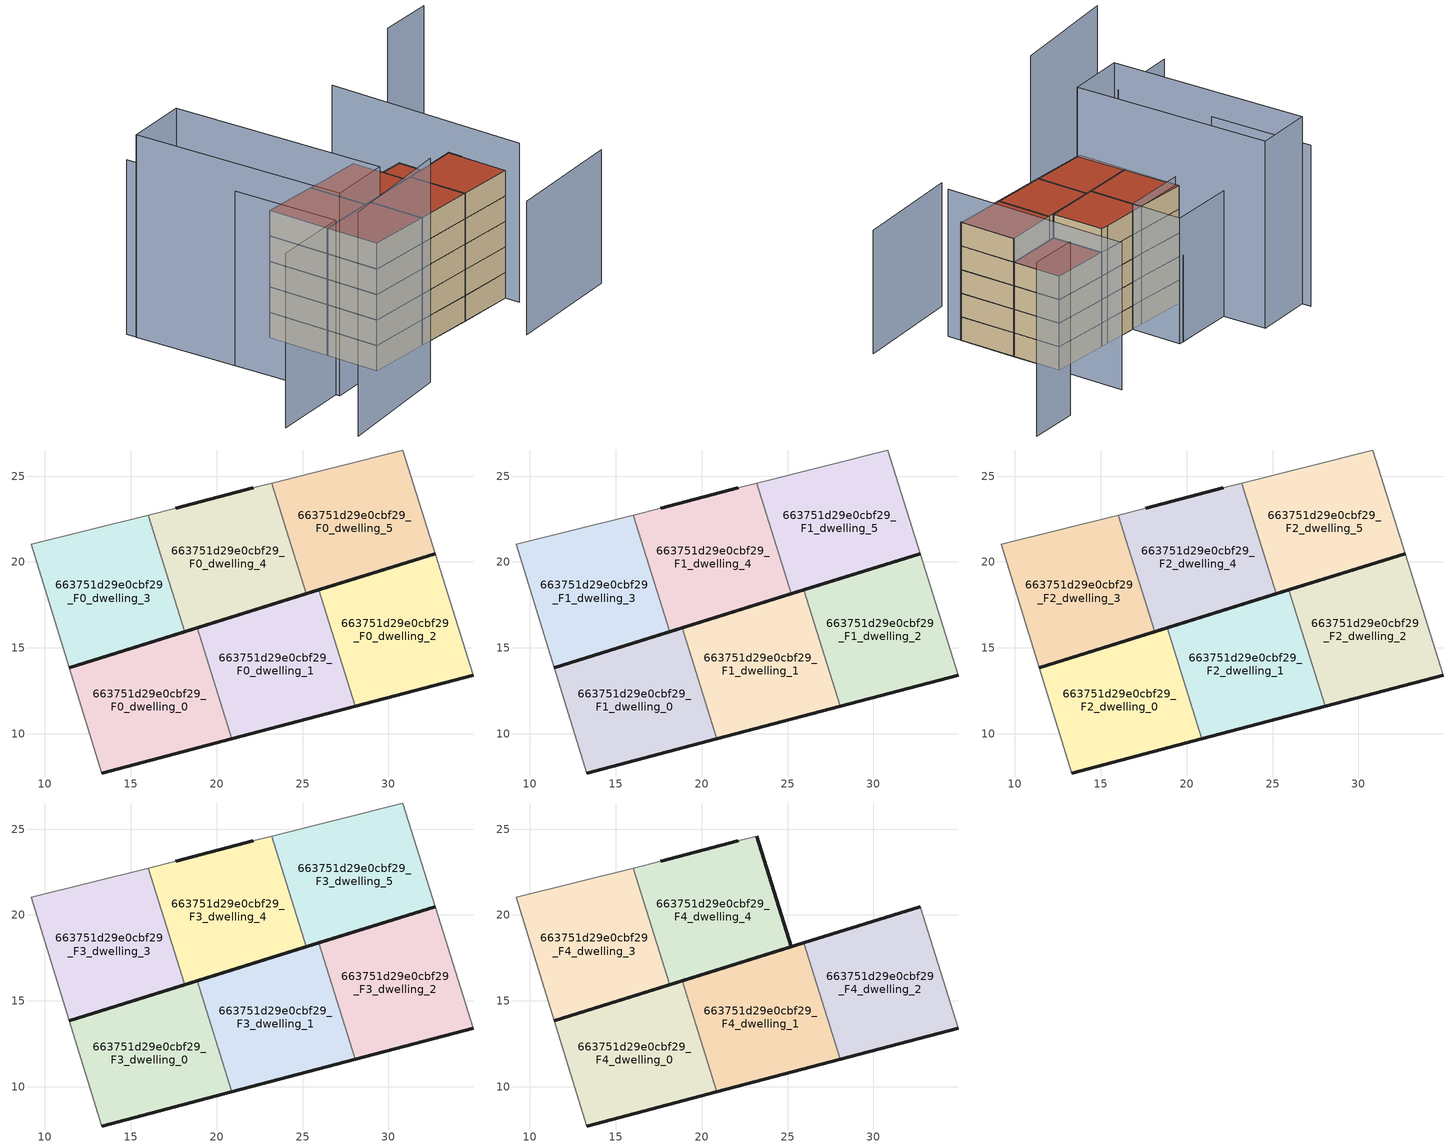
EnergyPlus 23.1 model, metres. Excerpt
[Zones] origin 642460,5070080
663751d29e0cbf29_F0_dwelling_0
 floor ground (EU_floor_Construction): 20.89,9.71 18.87,16.16 11.43,13.83 13.31,7.71 z0
 wall outside (EU_wall_Construction): 20.89,9.71 13.31,7.71 / 11.43,13.83 18.87,16.16 z0:3
 wall to 663751d29e0cbf29_F0_dwelling_1 (EU_wall_Construction): 18.87,16.16 20.89,9.71 z0:3
 wall adiabatic (EU_wall_Construction): 13.31,7.71 11.43,13.83 z0:3
663751d29e0cbf29_F0_dwelling_1
 floor ground (EU_floor_Construction): 28.07,11.6 25.95,18.37 18.87,16.16 20.89,9.71 z0
 wall outside (EU_wall_Construction): 28.07,11.6 20.89,9.71 / 18.87,16.16 25.95,18.37 z0:3
 wall to 663751d29e0cbf29_F0_dwelling_2 (EU_wall_Construction): 25.95,18.37 28.07,11.6 z0:3
663751d29e0cbf29_F0_dwelling_2
 floor ground (EU_floor_Construction): 34.93,13.41 32.71,20.49 25.95,18.37 28.07,11.6 z0
 wall outside (EU_wall_Construction): 34.93,13.41 28.07,11.6 / 25.95,18.37 32.71,20.49 z0:3
 wall adiabatic (EU_wall_Construction): 32.71,20.49 34.93,13.41 z0:3
663751d29e0cbf29_F0_dwelling_3
 floor ground (EU_floor_Construction): 18.14,15.93 16.02,22.72 9.21,21.02 11.43,13.83 z0
 wall outside (EU_wall_Construction): 18.14,15.93 11.43,13.83 z0:3
 wall to 663751d29e0cbf29_F0_dwelling_4 (EU_wall_Construction): 16.02,22.72 18.14,15.93 z0:3
 wall adiabatic (EU_wall_Construction): 11.43,13.83 9.21,21.02 16.02,22.72 z0:3
663751d29e0cbf29_F0_dwelling_4
 floor ground (EU_floor_Construction): 25.21,18.14 23.2,24.59 22.12,24.32 17.62,23.12 16.02,22.72 18.14,15.93 z0
 wall outside (EU_wall_Construction): 17.62,23.12 22.12,24.32 / 25.21,18.14 18.14,15.93 z0:3
 wall adiabatic (EU_wall_Construction): 16.02,22.72 17.62,23.12 / 22.12,24.32 23.2,24.59 z0:3
 wall to 663751d29e0cbf29_F0_dwelling_5 (EU_wall_Construction): 23.2,24.59 25.21,18.14 z0:3
663751d29e0cbf29_F0_dwelling_5
 floor ground (EU_floor_Construction): 32.71,20.49 30.83,26.52 23.2,24.59 25.21,18.14 z0
 wall outside (EU_wall_Construction): 32.71,20.49 25.21,18.14 z0:3
 wall adiabatic (EU_wall_Construction): 23.2,24.59 30.83,26.52 32.71,20.49 z0:3
663751d29e0cbf29_F1_dwelling_0
 floor to 663751d29e0cbf29_F0_dwelling_0 (EU_floor_Construction): 20.89,9.71 18.87,16.16 11.43,13.83 13.31,7.71 z3
 wall outside (EU_wall_Construction): 20.89,9.71 13.31,7.71 / 11.43,13.83 18.87,16.16 z3:6
 wall to 663751d29e0cbf29_F1_dwelling_1 (EU_wall_Construction): 18.87,16.16 20.89,9.71 z3:6
 wall adiabatic (EU_wall_Construction): 13.31,7.71 11.43,13.83 z3:6
663751d29e0cbf29_F1_dwelling_1
 floor to 663751d29e0cbf29_F0_dwelling_1 (EU_floor_Construction): 28.07,11.6 25.95,18.37 18.87,16.16 20.89,9.71 z3
 wall outside (EU_wall_Construction): 28.07,11.6 20.89,9.71 / 18.87,16.16 25.95,18.37 z3:6
 wall to 663751d29e0cbf29_F1_dwelling_2 (EU_wall_Construction): 25.95,18.37 28.07,11.6 z3:6
663751d29e0cbf29_F1_dwelling_2
 floor to 663751d29e0cbf29_F0_dwelling_2 (EU_floor_Construction): 34.93,13.41 32.71,20.49 25.95,18.37 28.07,11.6 z3
 wall outside (EU_wall_Construction): 34.93,13.41 28.07,11.6 / 25.95,18.37 32.71,20.49 z3:6
 wall adiabatic (EU_wall_Construction): 32.71,20.49 34.93,13.41 z3:6
663751d29e0cbf29_F1_dwelling_3
 floor to 663751d29e0cbf29_F0_dwelling_3 (EU_floor_Construction): 18.14,15.93 16.02,22.72 9.21,21.02 11.43,13.83 z3
 wall outside (EU_wall_Construction): 18.14,15.93 11.43,13.83 z3:6
 wall to 663751d29e0cbf29_F1_dwelling_4 (EU_wall_Construction): 16.02,22.72 18.14,15.93 z3:6
 wall adiabatic (EU_wall_Construction): 11.43,13.83 9.21,21.02 16.02,22.72 z3:6
663751d29e0cbf29_F1_dwelling_4
 floor to 663751d29e0cbf29_F0_dwelling_4 (EU_floor_Construction): 25.21,18.14 23.2,24.59 22.12,24.32 17.62,23.12 16.02,22.72 18.14,15.93 z3
 wall outside (EU_wall_Construction): 17.62,23.12 22.12,24.32 / 25.21,18.14 18.14,15.93 z3:6
 wall adiabatic (EU_wall_Construction): 16.02,22.72 17.62,23.12 / 22.12,24.32 23.2,24.59 z3:6
 wall to 663751d29e0cbf29_F1_dwelling_5 (EU_wall_Construction): 23.2,24.59 25.21,18.14 z3:6
663751d29e0cbf29_F1_dwelling_5
 floor to 663751d29e0cbf29_F0_dwelling_5 (EU_floor_Construction): 32.71,20.49 30.83,26.52 23.2,24.59 25.21,18.14 z3
 wall outside (EU_wall_Construction): 32.71,20.49 25.21,18.14 z3:6
 wall adiabatic (EU_wall_Construction): 23.2,24.59 30.83,26.52 32.71,20.49 z3:6
663751d29e0cbf29_F2_dwelling_0
 floor to 663751d29e0cbf29_F1_dwelling_0 (EU_floor_Construction): 20.89,9.71 18.87,16.16 11.43,13.83 13.31,7.71 z6
 wall outside (EU_wall_Construction): 20.89,9.71 13.31,7.71 / 11.43,13.83 18.87,16.16 z6:9
 wall to 663751d29e0cbf29_F2_dwelling_1 (EU_wall_Construction): 18.87,16.16 20.89,9.71 z6:9
 wall adiabatic (EU_wall_Construction): 13.31,7.71 11.43,13.83 z6:9
663751d29e0cbf29_F2_dwelling_1
 floor to 663751d29e0cbf29_F1_dwelling_1 (EU_floor_Construction): 28.07,11.6 25.95,18.37 18.87,16.16 20.89,9.71 z6
 wall outside (EU_wall_Construction): 28.07,11.6 20.89,9.71 / 18.87,16.16 25.95,18.37 z6:9
 wall to 663751d29e0cbf29_F2_dwelling_2 (EU_wall_Construction): 25.95,18.37 28.07,11.6 z6:9
663751d29e0cbf29_F2_dwelling_2
 floor to 663751d29e0cbf29_F1_dwelling_2 (EU_floor_Construction): 34.93,13.41 32.71,20.49 25.95,18.37 28.07,11.6 z6
 wall outside (EU_wall_Construction): 34.93,13.41 28.07,11.6 / 25.95,18.37 32.71,20.49 z6:9
 wall adiabatic (EU_wall_Construction): 32.71,20.49 34.93,13.41 z6:9
663751d29e0cbf29_F2_dwelling_3
 floor to 663751d29e0cbf29_F1_dwelling_3 (EU_floor_Construction): 18.14,15.93 16.02,22.72 9.21,21.02 11.43,13.83 z6
 wall outside (EU_wall_Construction): 18.14,15.93 11.43,13.83 z6:9
 wall to 663751d29e0cbf29_F2_dwelling_4 (EU_wall_Construction): 16.02,22.72 18.14,15.93 z6:9
 wall adiabatic (EU_wall_Construction): 11.43,13.83 9.21,21.02 16.02,22.72 z6:9
663751d29e0cbf29_F2_dwelling_4
 floor to 663751d29e0cbf29_F1_dwelling_4 (EU_floor_Construction): 25.21,18.14 23.2,24.59 22.12,24.32 17.62,23.12 16.02,22.72 18.14,15.93 z6
 wall outside (EU_wall_Construction): 17.62,23.12 22.12,24.32 / 25.21,18.14 18.14,15.93 z6:9
 wall adiabatic (EU_wall_Construction): 16.02,22.72 17.62,23.12 / 22.12,24.32 23.2,24.59 z6:9
 wall to 663751d29e0cbf29_F2_dwelling_5 (EU_wall_Construction): 23.2,24.59 25.21,18.14 z6:9
663751d29e0cbf29_F2_dwelling_5
 floor to 663751d29e0cbf29_F1_dwelling_5 (EU_floor_Construction): 32.71,20.49 30.83,26.52 23.2,24.59 25.21,18.14 z6
 wall outside (EU_wall_Construction): 32.71,20.49 25.21,18.14 z6:9
 wall adiabatic (EU_wall_Construction): 23.2,24.59 30.83,26.52 32.71,20.49 z6:9
663751d29e0cbf29_F3_dwelling_0
 floor to 663751d29e0cbf29_F2_dwelling_0 (EU_floor_Construction): 20.89,9.71 18.87,16.16 11.43,13.83 13.31,7.71 z9
 wall outside (EU_wall_Construction): 20.89,9.71 13.31,7.71 / 11.43,13.83 18.87,16.16 z9:12
 wall to 663751d29e0cbf29_F3_dwelling_1 (EU_wall_Construction): 18.87,16.16 20.89,9.71 z9:12
 wall adiabatic (EU_wall_Construction): 13.31,7.71 11.43,13.83 z9:12
663751d29e0cbf29_F3_dwelling_1
 floor to 663751d29e0cbf29_F2_dwelling_1 (EU_floor_Construction): 28.07,11.6 25.95,18.37 18.87,16.16 20.89,9.71 z9
 wall outside (EU_wall_Construction): 28.07,11.6 20.89,9.71 / 18.87,16.16 25.95,18.37 z9:12
 wall to 663751d29e0cbf29_F3_dwelling_2 (EU_wall_Construction): 25.95,18.37 28.07,11.6 z9:12
663751d29e0cbf29_F3_dwelling_2
 floor to 663751d29e0cbf29_F2_dwelling_2 (EU_floor_Construction): 34.93,13.41 32.71,20.49 25.95,18.37 28.07,11.6 z9
 wall outside (EU_wall_Construction): 34.93,13.41 28.07,11.6 / 25.95,18.37 32.71,20.49 z9:12
 wall adiabatic (EU_wall_Construction): 32.71,20.49 34.93,13.41 z9:12
663751d29e0cbf29_F3_dwelling_3
 floor to 663751d29e0cbf29_F2_dwelling_3 (EU_floor_Construction): 18.14,15.93 16.02,22.72 9.21,21.02 11.43,13.83 z9
 wall outside (EU_wall_Construction): 18.14,15.93 11.43,13.83 z9:12
 wall to 663751d29e0cbf29_F3_dwelling_4 (EU_wall_Construction): 16.02,22.72 18.14,15.93 z9:12
 wall adiabatic (EU_wall_Construction): 11.43,13.83 9.21,21.02 16.02,22.72 z9:12
663751d29e0cbf29_F3_dwelling_4
 floor to 663751d29e0cbf29_F2_dwelling_4 (EU_floor_Construction): 25.21,18.14 23.2,24.59 22.12,24.32 17.62,23.12 16.02,22.72 18.14,15.93 z9
 wall outside (EU_wall_Construction): 17.62,23.12 22.12,24.32 / 25.21,18.14 18.14,15.93 z9:12
 wall adiabatic (EU_wall_Construction): 16.02,22.72 17.62,23.12 / 22.12,24.32 23.2,24.59 z9:12
 wall to 663751d29e0cbf29_F3_dwelling_5 (EU_wall_Construction): 23.2,24.59 25.21,18.14 z9:12
663751d29e0cbf29_F3_dwelling_5
 floor to 663751d29e0cbf29_F2_dwelling_5 (EU_floor_Construction): 32.71,20.49 30.83,26.52 23.2,24.59 25.21,18.14 z9
 wall outside (EU_wall_Construction): 32.71,20.49 25.21,18.14 z9:12
 wall adiabatic (EU_wall_Construction): 23.2,24.59 30.83,26.52 32.71,20.49 z9:12
 roof outside (EU_roof_Construction): 30.83,26.52 32.71,20.49 25.21,18.14 23.2,24.59 z12
663751d29e0cbf29_F4_dwelling_0
 floor to 663751d29e0cbf29_F3_dwelling_0 (EU_floor_Construction): 20.89,9.71 18.87,16.16 11.43,13.83 13.31,7.71 z12
 wall outside (EU_wall_Construction): 20.89,9.71 13.31,7.71 / 11.43,13.83 18.87,16.16 z12:15
 wall to 663751d29e0cbf29_F4_dwelling_1 (EU_wall_Construction): 18.87,16.16 20.89,9.71 z12:15
 wall adiabatic (EU_wall_Construction): 13.31,7.71 11.43,13.83 z12:15
 roof outside (EU_roof_Construction): 18.87,16.16 20.89,9.71 13.31,7.71 11.43,13.83 z15
663751d29e0cbf29_F4_dwelling_1
 floor to 663751d29e0cbf29_F3_dwelling_1 (EU_floor_Construction): 28.07,11.6 25.95,18.37 18.87,16.16 20.89,9.71 z12
 wall outside (EU_wall_Construction): 28.07,11.6 20.89,9.71 / 18.87,16.16 25.95,18.37 z12:15
 wall to 663751d29e0cbf29_F4_dwelling_2 (EU_wall_Construction): 25.95,18.37 28.07,11.6 z12:15
 roof outside (EU_roof_Construction): 25.95,18.37 28.07,11.6 20.89,9.71 18.87,16.16 z15
663751d29e0cbf29_F4_dwelling_2
 floor to 663751d29e0cbf29_F3_dwelling_2 (EU_floor_Construction): 34.93,13.41 32.71,20.49 25.95,18.37 28.07,11.6 z12
 wall outside (EU_wall_Construction): 34.93,13.41 28.07,11.6 / 25.95,18.37 32.71,20.49 z12:15
 wall adiabatic (EU_wall_Construction): 32.71,20.49 34.93,13.41 z12:15
 roof outside (EU_roof_Construction): 32.71,20.49 34.93,13.41 28.07,11.6 25.95,18.37 z15
663751d29e0cbf29_F4_dwelling_3
 floor to 663751d29e0cbf29_F3_dwelling_3 (EU_floor_Construction): 18.14,15.93 16.02,22.72 9.21,21.02 11.43,13.83 z12
 wall outside (EU_wall_Construction): 18.14,15.93 11.43,13.83 z12:15
 wall to 663751d29e0cbf29_F4_dwelling_4 (EU_wall_Construction): 16.02,22.72 18.14,15.93 z12:15
 wall adiabatic (EU_wall_Construction): 11.43,13.83 9.21,21.02 16.02,22.72 z12:15
 roof outside (EU_roof_Construction): 16.02,22.72 18.14,15.93 11.43,13.83 9.21,21.02 z15
663751d29e0cbf29_F4_dwelling_4
 floor to 663751d29e0cbf29_F3_dwelling_4 (EU_floor_Construction): 25.21,18.14 23.2,24.59 22.12,24.32 17.62,23.12 16.02,22.72 18.14,15.93 z12
 wall outside (EU_wall_Construction): 17.62,23.12 22.12,24.32 / 23.2,24.59 25.21,18.14 18.14,15.93 z12:15
 wall adiabatic (EU_wall_Construction): 16.02,22.72 17.62,23.12 / 22.12,24.32 23.2,24.59 z12:15
 roof outside (EU_roof_Construction): 23.2,24.59 25.21,18.14 18.14,15.93 16.02,22.72 17.62,23.12 22.12,24.32 z15
shading: 31.22,5 45.04,10.07 z0:15.7; 2.2,-3.49 16.16,2.19 z0:26.3; -2.18,30.86 6.41,5.91 / 6.41,5.91 -2.65,2.8 z0:20.5; 6.58,5.4 -1.79,29.73 / -1.79,29.73 5.45,32.23 / 5.45,32.23 13.83,7.89 / 13.83,7.89 6.58,5.4 z0:23.8; 7.31,26.83 15.65,29.42 / 15.65,29.42 17.62,23.12 / 17.62,23.12 9.27,20.52 / 9.27,20.52 7.31,26.83 z0:16; 35.37,11.65 28.23,34.83 z0:18.7; 30.83,26.52 22.13,23.81 z0:7.1; 43.34,38.52 37.03,36.6 z0:22.1; 15.02,29.23 7.17,26.65 z0:11.1
[Building]
EU S2 Campaign: North Axis=0; Terrain=City; Solar Distribution=FullExterior
[Site:Location]
Lyon-Bron: Latitude=45.75; Longitude=5; Time Zone=1; Elevation=198
[SizingPeriod:WeatherFileDays]
AnnualSizingPeriod: Begin Month=1; Begin Day of Month=1; End Month=12; End Day of Month=31; Day of Week for Start Day=Monday; Use Weather File Daylight Saving Period=No; Use Weather File Rain and Snow Indicators=No
[MATERIAL]
EU_InternalMass_Material: Roughness=MediumRough; Thickness=0.1; Conductivity=1; Density=1800; Specific Heat=900; Thermal Absorptance=0.9; Solar Absorptance=0.7; Visible Absorptance=0.7
[MATERIAL:NOMASS] Roughness=MediumRough; Thermal Absorptance=0.9; Solar Absorptance=0.7; Visible Absorptance=0.7
Name | Thermal Resistance
EU_wall_NoMass | 0.776494
EU_roof_NoMass | 0.486893
EU_floor_NoMass | 0.421597
[CONSTRUCTION]
EU_wall_Construction: EU_wall_NoMass
EU_roof_Construction: EU_roof_NoMass
EU_floor_Construction: EU_floor_NoMass
EU_InternalMass_Construction: EU_InternalMass_Material
[ZONE] Type=1; Multiplier=1; Ceiling Height=autocalculate; Floor Area=autocalculate; Part of Total Floor Area=Yes
Name | Volume
663751d29e0cbf29_F0_dwelling_0; 663751d29e0cbf29_F1_dwelling_0; 663751d29e0cbf29_F2_dwelling_0; 663751d29e0cbf29_F3_dwelling_0; 663751d29e0cbf29_F4_dwelling_0 | 154.177
663751d29e0cbf29_F0_dwelling_1; 663751d29e0cbf29_F1_dwelling_1; 663751d29e0cbf29_F2_dwelling_1; 663751d29e0cbf29_F3_dwelling_1; 663751d29e0cbf29_F4_dwelling_1 | 154.183
663751d29e0cbf29_F0_dwelling_2; 663751d29e0cbf29_F1_dwelling_2; 663751d29e0cbf29_F2_dwelling_2; 663751d29e0cbf29_F3_dwelling_2; 663751d29e0cbf29_F4_dwelling_2 | 154.179
663751d29e0cbf29_F0_dwelling_3; 663751d29e0cbf29_F1_dwelling_3; 663751d29e0cbf29_F2_dwelling_3; 663751d29e0cbf29_F3_dwelling_3; 663751d29e0cbf29_F4_dwelling_3 | 154.202
663751d29e0cbf29_F0_dwelling_4; 663751d29e0cbf29_F1_dwelling_4; 663751d29e0cbf29_F2_dwelling_4; 663751d29e0cbf29_F3_dwelling_4; 663751d29e0cbf29_F4_dwelling_4 | 154.206
663751d29e0cbf29_F0_dwelling_5; 663751d29e0cbf29_F1_dwelling_5; 663751d29e0cbf29_F2_dwelling_5; 663751d29e0cbf29_F3_dwelling_5 | 154.181
[INTERNALMASS] Construction=EU_InternalMass_Construction
Name | Zone or ZoneList | Surface Area
663751d29e0cbf29_F0_dwelling_0_EU_InternalMass | 663751d29e0cbf29_F0_dwelling_0 | 51.3922
663751d29e0cbf29_F0_dwelling_1_EU_InternalMass | 663751d29e0cbf29_F0_dwelling_1 | 51.3942
663751d29e0cbf29_F0_dwelling_2_EU_InternalMass | 663751d29e0cbf29_F0_dwelling_2 | 51.3932
663751d29e0cbf29_F0_dwelling_3_EU_InternalMass | 663751d29e0cbf29_F0_dwelling_3 | 51.4005
663751d29e0cbf29_F0_dwelling_4_EU_InternalMass | 663751d29e0cbf29_F0_dwelling_4 | 51.4023
663751d29e0cbf29_F0_dwelling_5_EU_InternalMass | 663751d29e0cbf29_F0_dwelling_5 | 51.3936
663751d29e0cbf29_F1_dwelling_0_EU_InternalMass | 663751d29e0cbf29_F1_dwelling_0 | 51.3922
663751d29e0cbf29_F1_dwelling_1_EU_InternalMass | 663751d29e0cbf29_F1_dwelling_1 | 51.3942
663751d29e0cbf29_F1_dwelling_2_EU_InternalMass | 663751d29e0cbf29_F1_dwelling_2 | 51.3932
663751d29e0cbf29_F1_dwelling_3_EU_InternalMass | 663751d29e0cbf29_F1_dwelling_3 | 51.4005
663751d29e0cbf29_F1_dwelling_4_EU_InternalMass | 663751d29e0cbf29_F1_dwelling_4 | 51.4023
663751d29e0cbf29_F1_dwelling_5_EU_InternalMass | 663751d29e0cbf29_F1_dwelling_5 | 51.3936
663751d29e0cbf29_F2_dwelling_0_EU_InternalMass | 663751d29e0cbf29_F2_dwelling_0 | 51.3922
663751d29e0cbf29_F2_dwelling_1_EU_InternalMass | 663751d29e0cbf29_F2_dwelling_1 | 51.3942
663751d29e0cbf29_F2_dwelling_2_EU_InternalMass | 663751d29e0cbf29_F2_dwelling_2 | 51.3932
663751d29e0cbf29_F2_dwelling_3_EU_InternalMass | 663751d29e0cbf29_F2_dwelling_3 | 51.4005
663751d29e0cbf29_F2_dwelling_4_EU_InternalMass | 663751d29e0cbf29_F2_dwelling_4 | 51.4023
663751d29e0cbf29_F2_dwelling_5_EU_InternalMass | 663751d29e0cbf29_F2_dwelling_5 | 51.3936
663751d29e0cbf29_F3_dwelling_0_EU_InternalMass | 663751d29e0cbf29_F3_dwelling_0 | 51.3922
663751d29e0cbf29_F3_dwelling_1_EU_InternalMass | 663751d29e0cbf29_F3_dwelling_1 | 51.3942
663751d29e0cbf29_F3_dwelling_2_EU_InternalMass | 663751d29e0cbf29_F3_dwelling_2 | 51.3932
663751d29e0cbf29_F3_dwelling_3_EU_InternalMass | 663751d29e0cbf29_F3_dwelling_3 | 51.4005
663751d29e0cbf29_F3_dwelling_4_EU_InternalMass | 663751d29e0cbf29_F3_dwelling_4 | 51.4023
663751d29e0cbf29_F3_dwelling_5_EU_InternalMass | 663751d29e0cbf29_F3_dwelling_5 | 51.3936
663751d29e0cbf29_F4_dwelling_0_EU_InternalMass | 663751d29e0cbf29_F4_dwelling_0 | 77.0889
663751d29e0cbf29_F4_dwelling_1_EU_InternalMass | 663751d29e0cbf29_F4_dwelling_1 | 38.5457
663751d29e0cbf29_F4_dwelling_2_EU_InternalMass | 663751d29e0cbf29_F4_dwelling_2 | 38.547
663751d29e0cbf29_F4_dwelling_3_EU_InternalMass | 663751d29e0cbf29_F4_dwelling_3 | 77.0985
663751d29e0cbf29_F4_dwelling_4_EU_InternalMass | 663751d29e0cbf29_F4_dwelling_4 | 77.0917
[OTHEREQUIPMENT] Fuel Type=Electricity; Design Level Calculation Method=Watts/Area; Power per Zone Floor Area=1; Fraction Latent=0; Fraction Radiant=0; Fraction Lost=0; Carbon Dioxide Generation Rate=0; EndUse Subcategory=EU_Step8_InternalGains
Name | Zone or ZoneList or Space or SpaceList | Schedule
EU_Step8_InternalGain_663751d29e0cbf29_F0_dwelling_0_f000 | 663751d29e0cbf29_F0_dwelling_0 | EU_Step8_GainSchedule_663751d29e0cbf29_F0_dwelling_0_f000
EU_Step8_InternalGain_663751d29e0cbf29_F0_dwelling_1_f000 | 663751d29e0cbf29_F0_dwelling_1 | EU_Step8_GainSchedule_663751d29e0cbf29_F0_dwelling_1_f000
EU_Step8_InternalGain_663751d29e0cbf29_F0_dwelling_2_f000 | 663751d29e0cbf29_F0_dwelling_2 | EU_Step8_GainSchedule_663751d29e0cbf29_F0_dwelling_2_f000
EU_Step8_InternalGain_663751d29e0cbf29_F0_dwelling_3_f000 | 663751d29e0cbf29_F0_dwelling_3 | EU_Step8_GainSchedule_663751d29e0cbf29_F0_dwelling_3_f000
EU_Step8_InternalGain_663751d29e0cbf29_F0_dwelling_4_f000 | 663751d29e0cbf29_F0_dwelling_4 | EU_Step8_GainSchedule_663751d29e0cbf29_F0_dwelling_4_f000
EU_Step8_InternalGain_663751d29e0cbf29_F0_dwelling_5_f000 | 663751d29e0cbf29_F0_dwelling_5 | EU_Step8_GainSchedule_663751d29e0cbf29_F0_dwelling_5_f000
EU_Step8_InternalGain_663751d29e0cbf29_F1_dwelling_0_f000 | 663751d29e0cbf29_F1_dwelling_0 | EU_Step8_GainSchedule_663751d29e0cbf29_F1_dwelling_0_f000
EU_Step8_InternalGain_663751d29e0cbf29_F1_dwelling_1_f000 | 663751d29e0cbf29_F1_dwelling_1 | EU_Step8_GainSchedule_663751d29e0cbf29_F1_dwelling_1_f000
EU_Step8_InternalGain_663751d29e0cbf29_F1_dwelling_2_f000 | 663751d29e0cbf29_F1_dwelling_2 | EU_Step8_GainSchedule_663751d29e0cbf29_F1_dwelling_2_f000
EU_Step8_InternalGain_663751d29e0cbf29_F1_dwelling_3_f000 | 663751d29e0cbf29_F1_dwelling_3 | EU_Step8_GainSchedule_663751d29e0cbf29_F1_dwelling_3_f000
EU_Step8_InternalGain_663751d29e0cbf29_F1_dwelling_4_f000 | 663751d29e0cbf29_F1_dwelling_4 | EU_Step8_GainSchedule_663751d29e0cbf29_F1_dwelling_4_f000
EU_Step8_InternalGain_663751d29e0cbf29_F1_dwelling_5_f000 | 663751d29e0cbf29_F1_dwelling_5 | EU_Step8_GainSchedule_663751d29e0cbf29_F1_dwelling_5_f000
EU_Step8_InternalGain_663751d29e0cbf29_F2_dwelling_0_f000 | 663751d29e0cbf29_F2_dwelling_0 | EU_Step8_GainSchedule_663751d29e0cbf29_F2_dwelling_0_f000
EU_Step8_InternalGain_663751d29e0cbf29_F2_dwelling_1_f000 | 663751d29e0cbf29_F2_dwelling_1 | EU_Step8_GainSchedule_663751d29e0cbf29_F2_dwelling_1_f000
EU_Step8_InternalGain_663751d29e0cbf29_F2_dwelling_2_f000 | 663751d29e0cbf29_F2_dwelling_2 | EU_Step8_GainSchedule_663751d29e0cbf29_F2_dwelling_2_f000
EU_Step8_InternalGain_663751d29e0cbf29_F2_dwelling_3_f000 | 663751d29e0cbf29_F2_dwelling_3 | EU_Step8_GainSchedule_663751d29e0cbf29_F2_dwelling_3_f000
EU_Step8_InternalGain_663751d29e0cbf29_F2_dwelling_4_f000 | 663751d29e0cbf29_F2_dwelling_4 | EU_Step8_GainSchedule_663751d29e0cbf29_F2_dwelling_4_f000
EU_Step8_InternalGain_663751d29e0cbf29_F2_dwelling_5_f000 | 663751d29e0cbf29_F2_dwelling_5 | EU_Step8_GainSchedule_663751d29e0cbf29_F2_dwelling_5_f000
EU_Step8_InternalGain_663751d29e0cbf29_F3_dwelling_0_f000 | 663751d29e0cbf29_F3_dwelling_0 | EU_Step8_GainSchedule_663751d29e0cbf29_F3_dwelling_0_f000
EU_Step8_InternalGain_663751d29e0cbf29_F3_dwelling_1_f000 | 663751d29e0cbf29_F3_dwelling_1 | EU_Step8_GainSchedule_663751d29e0cbf29_F3_dwelling_1_f000
EU_Step8_InternalGain_663751d29e0cbf29_F3_dwelling_2_f000 | 663751d29e0cbf29_F3_dwelling_2 | EU_Step8_GainSchedule_663751d29e0cbf29_F3_dwelling_2_f000
EU_Step8_InternalGain_663751d29e0cbf29_F3_dwelling_3_f000 | 663751d29e0cbf29_F3_dwelling_3 | EU_Step8_GainSchedule_663751d29e0cbf29_F3_dwelling_3_f000
EU_Step8_InternalGain_663751d29e0cbf29_F3_dwelling_4_f000 | 663751d29e0cbf29_F3_dwelling_4 | EU_Step8_GainSchedule_663751d29e0cbf29_F3_dwelling_4_f000
EU_Step8_InternalGain_663751d29e0cbf29_F3_dwelling_5_f000 | 663751d29e0cbf29_F3_dwelling_5 | EU_Step8_GainSchedule_663751d29e0cbf29_F3_dwelling_5_f000
EU_Step8_InternalGain_663751d29e0cbf29_F4_dwelling_0_f000 | 663751d29e0cbf29_F4_dwelling_0 | EU_Step8_GainSchedule_663751d29e0cbf29_F4_dwelling_0_f000
EU_Step8_InternalGain_663751d29e0cbf29_F4_dwelling_1_f000 | 663751d29e0cbf29_F4_dwelling_1 | EU_Step8_GainSchedule_663751d29e0cbf29_F4_dwelling_1_f000
EU_Step8_InternalGain_663751d29e0cbf29_F4_dwelling_2_f000 | 663751d29e0cbf29_F4_dwelling_2 | EU_Step8_GainSchedule_663751d29e0cbf29_F4_dwelling_2_f000
EU_Step8_InternalGain_663751d29e0cbf29_F4_dwelling_3_f000 | 663751d29e0cbf29_F4_dwelling_3 | EU_Step8_GainSchedule_663751d29e0cbf29_F4_dwelling_3_f000
EU_Step8_InternalGain_663751d29e0cbf29_F4_dwelling_4_f000 | 663751d29e0cbf29_F4_dwelling_4 | EU_Step8_GainSchedule_663751d29e0cbf29_F4_dwelling_4_f000
[ZONEVENTILATION:DESIGNFLOWRATE] Schedule=EU_AlwaysOn; Design Flow Rate Calculation Method=AirChanges/Hour; Air Changes per Hour=0.693814; Ventilation Type=Natural; Fan Pressure Rise=0; Fan Total Efficiency=1; Constant Term Coefficient=1; Temperature Term Coefficient=0; Velocity Term Coefficient=0; Velocity Squared Term Coefficient=0; Minimum Indoor Temperature=-100; Maximum Indoor Temperature=100; Delta Temperature=-100; Minimum Outdoor Temperature=-100; Maximum Outdoor Temperature=100; Maximum Wind Speed=40
Name | Zone or ZoneList or Space or SpaceList
EU_ConstantAir_663751d29e0cbf29_F0_dwelling_0 | 663751d29e0cbf29_F0_dwelling_0
EU_ConstantAir_663751d29e0cbf29_F0_dwelling_1 | 663751d29e0cbf29_F0_dwelling_1
EU_ConstantAir_663751d29e0cbf29_F0_dwelling_2 | 663751d29e0cbf29_F0_dwelling_2
EU_ConstantAir_663751d29e0cbf29_F0_dwelling_3 | 663751d29e0cbf29_F0_dwelling_3
EU_ConstantAir_663751d29e0cbf29_F0_dwelling_4 | 663751d29e0cbf29_F0_dwelling_4
EU_ConstantAir_663751d29e0cbf29_F0_dwelling_5 | 663751d29e0cbf29_F0_dwelling_5
EU_ConstantAir_663751d29e0cbf29_F1_dwelling_0 | 663751d29e0cbf29_F1_dwelling_0
EU_ConstantAir_663751d29e0cbf29_F1_dwelling_1 | 663751d29e0cbf29_F1_dwelling_1
EU_ConstantAir_663751d29e0cbf29_F1_dwelling_2 | 663751d29e0cbf29_F1_dwelling_2
EU_ConstantAir_663751d29e0cbf29_F1_dwelling_3 | 663751d29e0cbf29_F1_dwelling_3
EU_ConstantAir_663751d29e0cbf29_F1_dwelling_4 | 663751d29e0cbf29_F1_dwelling_4
EU_ConstantAir_663751d29e0cbf29_F1_dwelling_5 | 663751d29e0cbf29_F1_dwelling_5
EU_ConstantAir_663751d29e0cbf29_F2_dwelling_0 | 663751d29e0cbf29_F2_dwelling_0
EU_ConstantAir_663751d29e0cbf29_F2_dwelling_1 | 663751d29e0cbf29_F2_dwelling_1
EU_ConstantAir_663751d29e0cbf29_F2_dwelling_2 | 663751d29e0cbf29_F2_dwelling_2
EU_ConstantAir_663751d29e0cbf29_F2_dwelling_3 | 663751d29e0cbf29_F2_dwelling_3
EU_ConstantAir_663751d29e0cbf29_F2_dwelling_4 | 663751d29e0cbf29_F2_dwelling_4
EU_ConstantAir_663751d29e0cbf29_F2_dwelling_5 | 663751d29e0cbf29_F2_dwelling_5
EU_ConstantAir_663751d29e0cbf29_F3_dwelling_0 | 663751d29e0cbf29_F3_dwelling_0
EU_ConstantAir_663751d29e0cbf29_F3_dwelling_1 | 663751d29e0cbf29_F3_dwelling_1
EU_ConstantAir_663751d29e0cbf29_F3_dwelling_2 | 663751d29e0cbf29_F3_dwelling_2
EU_ConstantAir_663751d29e0cbf29_F3_dwelling_3 | 663751d29e0cbf29_F3_dwelling_3
EU_ConstantAir_663751d29e0cbf29_F3_dwelling_4 | 663751d29e0cbf29_F3_dwelling_4
EU_ConstantAir_663751d29e0cbf29_F3_dwelling_5 | 663751d29e0cbf29_F3_dwelling_5
EU_ConstantAir_663751d29e0cbf29_F4_dwelling_0 | 663751d29e0cbf29_F4_dwelling_0
EU_ConstantAir_663751d29e0cbf29_F4_dwelling_1 | 663751d29e0cbf29_F4_dwelling_1
EU_ConstantAir_663751d29e0cbf29_F4_dwelling_2 | 663751d29e0cbf29_F4_dwelling_2
EU_ConstantAir_663751d29e0cbf29_F4_dwelling_3 | 663751d29e0cbf29_F4_dwelling_3
EU_ConstantAir_663751d29e0cbf29_F4_dwelling_4 | 663751d29e0cbf29_F4_dwelling_4
[HVACTEMPLATE:THERMOSTAT] Constant Heating Setpoint=20; Constant Cooling Setpoint=50
EU_HeatOnly_663751d29e0cbf29_F0_dwelling_0; EU_HeatOnly_663751d29e0cbf29_F0_dwelling_1; EU_HeatOnly_663751d29e0cbf29_F0_dwelling_2; EU_HeatOnly_663751d29e0cbf29_F0_dwelling_3; EU_HeatOnly_663751d29e0cbf29_F0_dwelling_4; EU_HeatOnly_663751d29e0cbf29_F0_dwelling_5; EU_HeatOnly_663751d29e0cbf29_F1_dwelling_0; EU_HeatOnly_663751d29e0cbf29_F1_dwelling_1; EU_HeatOnly_663751d29e0cbf29_F1_dwelling_2; EU_HeatOnly_663751d29e0cbf29_F1_dwelling_3; EU_HeatOnly_663751d29e0cbf29_F1_dwelling_4; EU_HeatOnly_663751d29e0cbf29_F1_dwelling_5; EU_HeatOnly_663751d29e0cbf29_F2_dwelling_0; EU_HeatOnly_663751d29e0cbf29_F2_dwelling_1; EU_HeatOnly_663751d29e0cbf29_F2_dwelling_2; EU_HeatOnly_663751d29e0cbf29_F2_dwelling_3; EU_HeatOnly_663751d29e0cbf29_F2_dwelling_4; EU_HeatOnly_663751d29e0cbf29_F2_dwelling_5; EU_HeatOnly_663751d29e0cbf29_F3_dwelling_0; EU_HeatOnly_663751d29e0cbf29_F3_dwelling_1; EU_HeatOnly_663751d29e0cbf29_F3_dwelling_2; EU_HeatOnly_663751d29e0cbf29_F3_dwelling_3; EU_HeatOnly_663751d29e0cbf29_F3_dwelling_4; EU_HeatOnly_663751d29e0cbf29_F3_dwelling_5; EU_HeatOnly_663751d29e0cbf29_F4_dwelling_0; EU_HeatOnly_663751d29e0cbf29_F4_dwelling_1; EU_HeatOnly_663751d29e0cbf29_F4_dwelling_2; EU_HeatOnly_663751d29e0cbf29_F4_dwelling_3; EU_HeatOnly_663751d29e0cbf29_F4_dwelling_4
[HVACTEMPLATE:ZONE:IDEALLOADSAIRSYSTEM] System Availability Schedule=EU_AlwaysOn; Maximum Heating Supply Air Temperature=50; Minimum Cooling Supply Air Temperature=13; Maximum Heating Supply Air Humidity Ratio=0.0156; Minimum Cooling Supply Air Humidity Ratio=0.0077; Heating Limit=NoLimit; Cooling Limit=NoLimit; Heating Availability Schedule=EU_AlwaysOn; Cooling Availability Schedule=EU_CoolingOff; Dehumidification Control Type=ConstantSensibleHeatRatio; Cooling Sensible Heat Ratio=0.7; Dehumidification Setpoint=60; Humidification Control Type=None; Humidification Setpoint=30; Outdoor Air Method=None; Outdoor Air Flow Rate per Person=0.00944; Outdoor Air Flow Rate per Zone Floor Area=0; Outdoor Air Flow Rate per Zone=0; Demand Controlled Ventilation Type=None; Outdoor Air Economizer Type=NoEconomizer; Heat Recovery Type=None; Sensible Heat Recovery Effectiveness=0.7; Latent Heat Recovery Effectiveness=0.65
Name | Template Thermostat
663751d29e0cbf29_F0_dwelling_0 | EU_HeatOnly_663751d29e0cbf29_F0_dwelling_0
663751d29e0cbf29_F0_dwelling_1 | EU_HeatOnly_663751d29e0cbf29_F0_dwelling_1
663751d29e0cbf29_F0_dwelling_2 | EU_HeatOnly_663751d29e0cbf29_F0_dwelling_2
663751d29e0cbf29_F0_dwelling_3 | EU_HeatOnly_663751d29e0cbf29_F0_dwelling_3
663751d29e0cbf29_F0_dwelling_4 | EU_HeatOnly_663751d29e0cbf29_F0_dwelling_4
663751d29e0cbf29_F0_dwelling_5 | EU_HeatOnly_663751d29e0cbf29_F0_dwelling_5
663751d29e0cbf29_F1_dwelling_0 | EU_HeatOnly_663751d29e0cbf29_F1_dwelling_0
663751d29e0cbf29_F1_dwelling_1 | EU_HeatOnly_663751d29e0cbf29_F1_dwelling_1
663751d29e0cbf29_F1_dwelling_2 | EU_HeatOnly_663751d29e0cbf29_F1_dwelling_2
663751d29e0cbf29_F1_dwelling_3 | EU_HeatOnly_663751d29e0cbf29_F1_dwelling_3
663751d29e0cbf29_F1_dwelling_4 | EU_HeatOnly_663751d29e0cbf29_F1_dwelling_4
663751d29e0cbf29_F1_dwelling_5 | EU_HeatOnly_663751d29e0cbf29_F1_dwelling_5
663751d29e0cbf29_F2_dwelling_0 | EU_HeatOnly_663751d29e0cbf29_F2_dwelling_0
663751d29e0cbf29_F2_dwelling_1 | EU_HeatOnly_663751d29e0cbf29_F2_dwelling_1
663751d29e0cbf29_F2_dwelling_2 | EU_HeatOnly_663751d29e0cbf29_F2_dwelling_2
663751d29e0cbf29_F2_dwelling_3 | EU_HeatOnly_663751d29e0cbf29_F2_dwelling_3
663751d29e0cbf29_F2_dwelling_4 | EU_HeatOnly_663751d29e0cbf29_F2_dwelling_4
663751d29e0cbf29_F2_dwelling_5 | EU_HeatOnly_663751d29e0cbf29_F2_dwelling_5
663751d29e0cbf29_F3_dwelling_0 | EU_HeatOnly_663751d29e0cbf29_F3_dwelling_0
663751d29e0cbf29_F3_dwelling_1 | EU_HeatOnly_663751d29e0cbf29_F3_dwelling_1
663751d29e0cbf29_F3_dwelling_2 | EU_HeatOnly_663751d29e0cbf29_F3_dwelling_2
663751d29e0cbf29_F3_dwelling_3 | EU_HeatOnly_663751d29e0cbf29_F3_dwelling_3
663751d29e0cbf29_F3_dwelling_4 | EU_HeatOnly_663751d29e0cbf29_F3_dwelling_4
663751d29e0cbf29_F3_dwelling_5 | EU_HeatOnly_663751d29e0cbf29_F3_dwelling_5
663751d29e0cbf29_F4_dwelling_0 | EU_HeatOnly_663751d29e0cbf29_F4_dwelling_0
663751d29e0cbf29_F4_dwelling_1 | EU_HeatOnly_663751d29e0cbf29_F4_dwelling_1
663751d29e0cbf29_F4_dwelling_2 | EU_HeatOnly_663751d29e0cbf29_F4_dwelling_2
663751d29e0cbf29_F4_dwelling_3 | EU_HeatOnly_663751d29e0cbf29_F4_dwelling_3
663751d29e0cbf29_F4_dwelling_4 | EU_HeatOnly_663751d29e0cbf29_F4_dwelling_4
[SIZING:ZONE] Zone Cooling Design Supply Air Temperature Input Method=SupplyAirTemperature; Zone Cooling Design Supply Air Temperature=13; Zone Heating Design Supply Air Temperature Input Method=SupplyAirTemperature; Zone Heating Design Supply Air Temperature=50; Zone Cooling Design Supply Air Humidity Ratio=0.008; Zone Heating Design Supply Air Humidity Ratio=0.008; Cooling Design Air Flow Method=DesignDay; Cooling Design Air Flow Rate=0; Cooling Minimum Air Flow per Zone Floor Area=0.000762; Cooling Minimum Air Flow=0; Cooling Minimum Air Flow Fraction=0.2; Heating Design Air Flow Method=DesignDay; Heating Design Air Flow Rate=0; Heating Maximum Air Flow per Zone Floor Area=0.002032; Heating Maximum Air Flow=0.141576; Heating Maximum Air Flow Fraction=0.3; Account for Dedicated Outdoor Air System=No; Dedicated Outdoor Air System Control Strategy=NeutralSupplyAir; Dedicated Outdoor Air Low Setpoint Temperature for Design=autosize; Dedicated Outdoor Air High Setpoint Temperature for Design=autosize; Zone Load Sizing Method=Sensible Load Only No Latent Load; Zone Latent Cooling Design Supply Air Humidity Ratio Input Method=HumidityRatioDifference; Zone Cooling Design Supply Air Humidity Ratio Difference=0.005; Zone Latent Heating Design Supply Air Humidity Ratio Input Method=HumidityRatioDifference; Zone Humidification Design Supply Air Humidity Ratio Difference=0.005
663751d29e0cbf29_F0_dwelling_0; 663751d29e0cbf29_F0_dwelling_1; 663751d29e0cbf29_F0_dwelling_2; 663751d29e0cbf29_F0_dwelling_3; 663751d29e0cbf29_F0_dwelling_4; 663751d29e0cbf29_F0_dwelling_5; 663751d29e0cbf29_F1_dwelling_0; 663751d29e0cbf29_F1_dwelling_1; 663751d29e0cbf29_F1_dwelling_2; 663751d29e0cbf29_F1_dwelling_3; 663751d29e0cbf29_F1_dwelling_4; 663751d29e0cbf29_F1_dwelling_5; 663751d29e0cbf29_F2_dwelling_0; 663751d29e0cbf29_F2_dwelling_1; 663751d29e0cbf29_F2_dwelling_2; 663751d29e0cbf29_F2_dwelling_3; 663751d29e0cbf29_F2_dwelling_4; 663751d29e0cbf29_F2_dwelling_5; 663751d29e0cbf29_F3_dwelling_0; 663751d29e0cbf29_F3_dwelling_1; 663751d29e0cbf29_F3_dwelling_2; 663751d29e0cbf29_F3_dwelling_3; 663751d29e0cbf29_F3_dwelling_4; 663751d29e0cbf29_F3_dwelling_5; 663751d29e0cbf29_F4_dwelling_0; 663751d29e0cbf29_F4_dwelling_1; 663751d29e0cbf29_F4_dwelling_2; 663751d29e0cbf29_F4_dwelling_3; 663751d29e0cbf29_F4_dwelling_4
[SCHEDULE:CONSTANT]
Name | Hourly Value
EU_AlwaysOn | 1
EU_CoolingOff | 0
[SCHEDULE:FILE] Column Number=1; Rows to Skip at Top=0; Number of Hours of Data=8760; Column Separator=Comma; Interpolate to Timestep=No; Minutes per Item=60; Adjust Schedule for Daylight Savings=Yes
Name | File
EU_Step8_GainSchedule_663751d29e0cbf29_F0_dwelling_0_f000 | ../../schedules/663751d29e0cbf29/663751d29e0cbf29_F0_dwelling_0_f000_gain.csv
EU_Step8_GainSchedule_663751d29e0cbf29_F0_dwelling_1_f000 | ../../schedules/663751d29e0cbf29/663751d29e0cbf29_F0_dwelling_1_f000_gain.csv
EU_Step8_GainSchedule_663751d29e0cbf29_F0_dwelling_2_f000 | ../../schedules/663751d29e0cbf29/663751d29e0cbf29_F0_dwelling_2_f000_gain.csv
EU_Step8_GainSchedule_663751d29e0cbf29_F0_dwelling_3_f000 | ../../schedules/663751d29e0cbf29/663751d29e0cbf29_F0_dwelling_3_f000_gain.csv
EU_Step8_GainSchedule_663751d29e0cbf29_F0_dwelling_4_f000 | ../../schedules/663751d29e0cbf29/663751d29e0cbf29_F0_dwelling_4_f000_gain.csv
EU_Step8_GainSchedule_663751d29e0cbf29_F0_dwelling_5_f000 | ../../schedules/663751d29e0cbf29/663751d29e0cbf29_F0_dwelling_5_f000_gain.csv
EU_Step8_GainSchedule_663751d29e0cbf29_F1_dwelling_0_f000 | ../../schedules/663751d29e0cbf29/663751d29e0cbf29_F1_dwelling_0_f000_gain.csv
EU_Step8_GainSchedule_663751d29e0cbf29_F1_dwelling_1_f000 | ../../schedules/663751d29e0cbf29/663751d29e0cbf29_F1_dwelling_1_f000_gain.csv
EU_Step8_GainSchedule_663751d29e0cbf29_F1_dwelling_2_f000 | ../../schedules/663751d29e0cbf29/663751d29e0cbf29_F1_dwelling_2_f000_gain.csv
EU_Step8_GainSchedule_663751d29e0cbf29_F1_dwelling_3_f000 | ../../schedules/663751d29e0cbf29/663751d29e0cbf29_F1_dwelling_3_f000_gain.csv
EU_Step8_GainSchedule_663751d29e0cbf29_F1_dwelling_4_f000 | ../../schedules/663751d29e0cbf29/663751d29e0cbf29_F1_dwelling_4_f000_gain.csv
EU_Step8_GainSchedule_663751d29e0cbf29_F1_dwelling_5_f000 | ../../schedules/663751d29e0cbf29/663751d29e0cbf29_F1_dwelling_5_f000_gain.csv
EU_Step8_GainSchedule_663751d29e0cbf29_F2_dwelling_0_f000 | ../../schedules/663751d29e0cbf29/663751d29e0cbf29_F2_dwelling_0_f000_gain.csv
EU_Step8_GainSchedule_663751d29e0cbf29_F2_dwelling_1_f000 | ../../schedules/663751d29e0cbf29/663751d29e0cbf29_F2_dwelling_1_f000_gain.csv
EU_Step8_GainSchedule_663751d29e0cbf29_F2_dwelling_2_f000 | ../../schedules/663751d29e0cbf29/663751d29e0cbf29_F2_dwelling_2_f000_gain.csv
EU_Step8_GainSchedule_663751d29e0cbf29_F2_dwelling_3_f000 | ../../schedules/663751d29e0cbf29/663751d29e0cbf29_F2_dwelling_3_f000_gain.csv
EU_Step8_GainSchedule_663751d29e0cbf29_F2_dwelling_4_f000 | ../../schedules/663751d29e0cbf29/663751d29e0cbf29_F2_dwelling_4_f000_gain.csv
EU_Step8_GainSchedule_663751d29e0cbf29_F2_dwelling_5_f000 | ../../schedules/663751d29e0cbf29/663751d29e0cbf29_F2_dwelling_5_f000_gain.csv
EU_Step8_GainSchedule_663751d29e0cbf29_F3_dwelling_0_f000 | ../../schedules/663751d29e0cbf29/663751d29e0cbf29_F3_dwelling_0_f000_gain.csv
EU_Step8_GainSchedule_663751d29e0cbf29_F3_dwelling_1_f000 | ../../schedules/663751d29e0cbf29/663751d29e0cbf29_F3_dwelling_1_f000_gain.csv
EU_Step8_GainSchedule_663751d29e0cbf29_F3_dwelling_2_f000 | ../../schedules/663751d29e0cbf29/663751d29e0cbf29_F3_dwelling_2_f000_gain.csv
EU_Step8_GainSchedule_663751d29e0cbf29_F3_dwelling_3_f000 | ../../schedules/663751d29e0cbf29/663751d29e0cbf29_F3_dwelling_3_f000_gain.csv
EU_Step8_GainSchedule_663751d29e0cbf29_F3_dwelling_4_f000 | ../../schedules/663751d29e0cbf29/663751d29e0cbf29_F3_dwelling_4_f000_gain.csv
EU_Step8_GainSchedule_663751d29e0cbf29_F3_dwelling_5_f000 | ../../schedules/663751d29e0cbf29/663751d29e0cbf29_F3_dwelling_5_f000_gain.csv
EU_Step8_GainSchedule_663751d29e0cbf29_F4_dwelling_0_f000 | ../../schedules/663751d29e0cbf29/663751d29e0cbf29_F4_dwelling_0_f000_gain.csv
EU_Step8_GainSchedule_663751d29e0cbf29_F4_dwelling_1_f000 | ../../schedules/663751d29e0cbf29/663751d29e0cbf29_F4_dwelling_1_f000_gain.csv
EU_Step8_GainSchedule_663751d29e0cbf29_F4_dwelling_2_f000 | ../../schedules/663751d29e0cbf29/663751d29e0cbf29_F4_dwelling_2_f000_gain.csv
EU_Step8_GainSchedule_663751d29e0cbf29_F4_dwelling_3_f000 | ../../schedules/663751d29e0cbf29/663751d29e0cbf29_F4_dwelling_3_f000_gain.csv
EU_Step8_GainSchedule_663751d29e0cbf29_F4_dwelling_4_f000 | ../../schedules/663751d29e0cbf29/663751d29e0cbf29_F4_dwelling_4_f000_gain.csv
